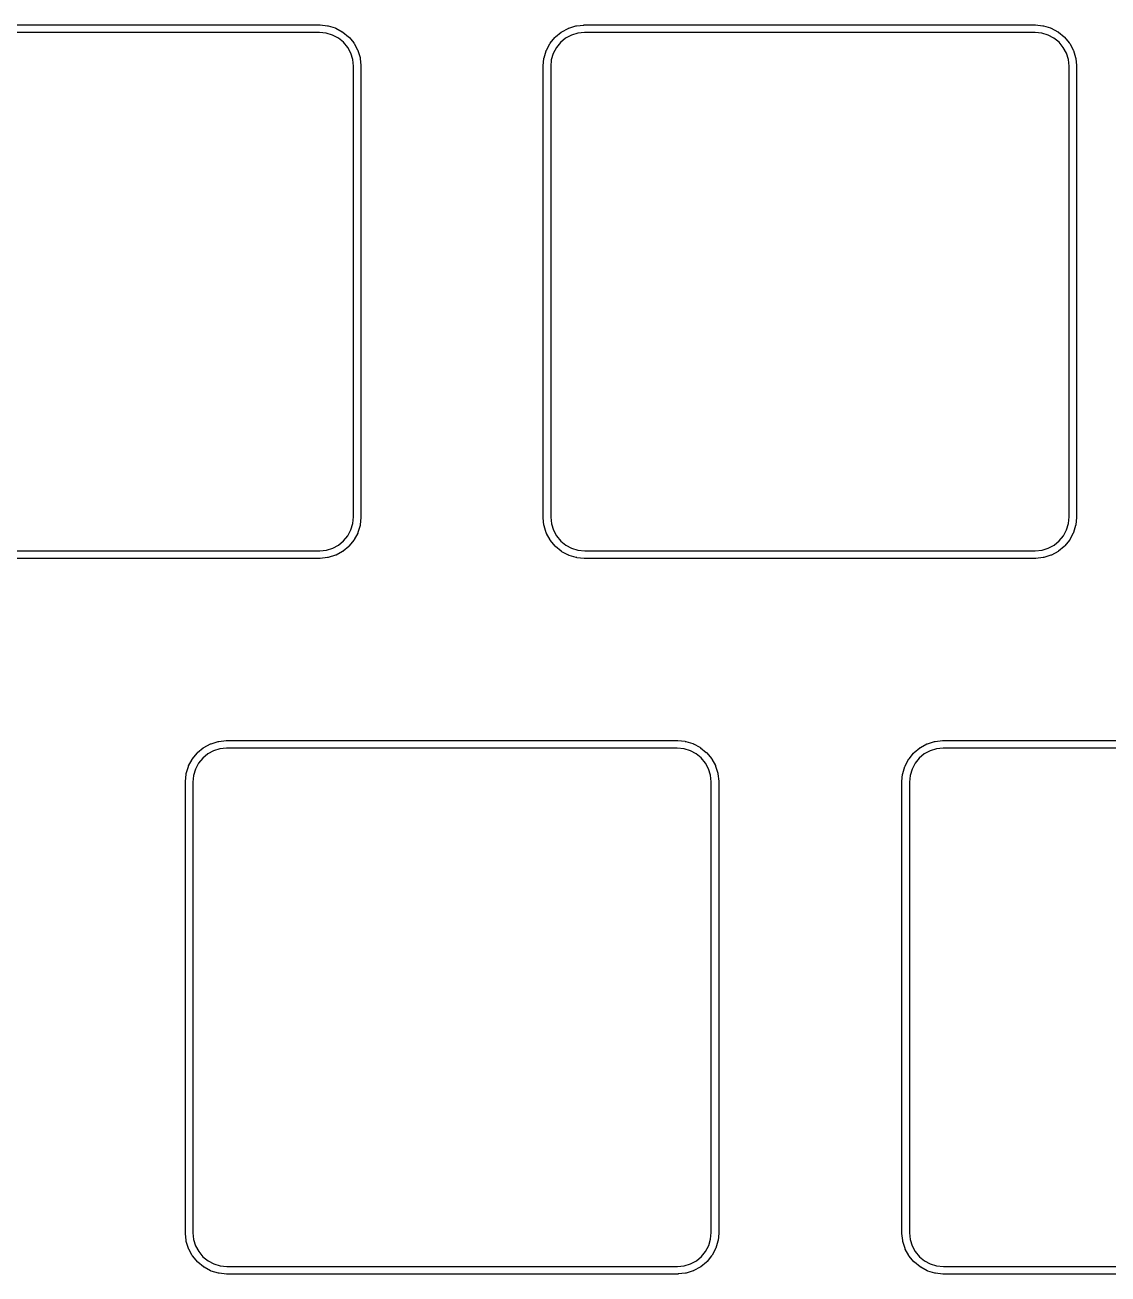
# Model space of a CAD drawing. Extents: x -16 to 302, y -161 to -39.
# Drawn here: x 203.72 to 232.56, y -99.18 to -65.93 of the extents above; entities that cross this region are included whole.
import ezdxf

# ---------------------------------------------------------------- set-up
doc = ezdxf.new("R2010")
doc.units = 0
doc.layers.add('BLACK', color=7, linetype='CONTINUOUS')

msp = doc.modelspace()

# ---------------------------------------------------------------- linework, layer by layer
at = {"layer": 'BLACK', "linetype": 'CONTINUOUS'}
for p, q in [((199.563, -65.9273), (211.573, -65.9273)), ((211.563, -66.1273), (199.568, -66.1273)), ((211.743, -66.1449), (211.563, -66.1273)), ((211.573, -65.9273), (211.578, -65.9278)), ((211.578, -65.9278), (211.578, -65.9278)), ((211.578, -65.9278), (211.772, -65.9468)), ((211.911, -66.1957), (211.743, -66.1449)), ((211.772, -65.9468), (211.772, -65.9468)), ((211.772, -65.9468), (211.773, -65.947)), ((211.773, -65.947), (211.782, -65.9488)), ((211.782, -65.9488), (211.791, -65.9506)), ((211.791, -65.9506), (211.978, -66.007)), ((211.978, -66.007), (211.978, -66.007)), ((211.978, -66.007), (211.979, -66.0074)), ((211.979, -66.0074), (211.987, -66.011)), ((211.987, -66.011), (211.996, -66.0145)), ((211.996, -66.0145), (212.168, -66.1061)), ((212.168, -66.1061), (212.168, -66.1061)), ((212.168, -66.1061), (212.168, -66.1061)), ((212.168, -66.1061), (212.169, -66.1067)), ((212.169, -66.1067), (212.177, -66.1119)), ((212.177, -66.1119), (212.184, -66.1169)), ((212.184, -66.1169), (212.336, -66.2402)), ((217.844, -66.2456), (217.995, -66.1212)), ((217.995, -66.1212), (217.996, -66.1203)), ((217.996, -66.1203), (218.004, -66.1154)), ((218.004, -66.1154), (218.011, -66.1103)), ((218.011, -66.1103), (218.183, -66.0175)), ((218.183, -66.0175), (218.184, -66.0168)), ((218.184, -66.0168), (218.192, -66.0134)), ((218.192, -66.0134), (218.201, -66.0099)), ((218.201, -66.0099), (218.387, -65.9522)), ((218.437, -66.1462), (218.269, -66.1981)), ((218.387, -65.9522), (218.388, -65.9518)), ((218.388, -65.9518), (218.397, -65.9501)), ((218.397, -65.9501), (218.406, -65.9483)), ((218.406, -65.9483), (218.6, -65.9279)), ((218.616, -66.1273), (218.437, -66.1462)), ((218.6, -65.9279), (218.602, -65.9277)), ((218.602, -65.9277), (218.606, -65.9278)), ((218.606, -65.9278), (218.61, -65.9273)), ((218.61, -65.9273), (218.613, -65.9273)), ((218.613, -65.9273), (218.613, -65.9273)), ((218.613, -65.9273), (230.623, -65.9273)), ((218.618, -66.1273), (218.616, -66.1273)), ((230.613, -66.1273), (218.618, -66.1273)), ((230.793, -66.1449), (230.613, -66.1273)), ((230.623, -65.9273), (230.628, -65.9278)), ((230.628, -65.9278), (230.628, -65.9278)), ((230.628, -65.9278), (230.822, -65.9468)), ((230.961, -66.1957), (230.793, -66.1449)), ((230.822, -65.9468), (230.822, -65.9468)), ((230.822, -65.9468), (230.823, -65.947)), ((230.823, -65.947), (230.832, -65.9488)), ((230.832, -65.9488), (230.841, -65.9506)), ((230.841, -65.9506), (231.028, -66.007)), ((231.028, -66.007), (231.028, -66.007)), ((231.028, -66.007), (231.029, -66.0074)), ((231.029, -66.0074), (231.037, -66.011)), ((231.037, -66.011), (231.046, -66.0145)), ((231.046, -66.0145), (231.218, -66.1061)), ((231.218, -66.1061), (231.218, -66.1061)), ((231.218, -66.1061), (231.218, -66.1061)), ((231.218, -66.1061), (231.219, -66.1067)), ((231.219, -66.1067), (231.227, -66.1119)), ((231.227, -66.1119), (231.234, -66.1169)), ((231.234, -66.1169), (231.386, -66.2402)), ((212.066, -66.2781), (211.911, -66.1957)), ((212.202, -66.389), (212.066, -66.2781)), ((212.314, -66.5243), (212.202, -66.389)), ((212.336, -66.2402), (212.336, -66.2402)), ((212.336, -66.2402), (212.336, -66.2402)), ((212.336, -66.2402), (212.337, -66.2411)), ((212.337, -66.2411), (212.343, -66.2476)), ((212.343, -66.2476), (212.349, -66.254)), ((212.349, -66.254), (212.474, -66.4044)), ((212.474, -66.4044), (212.475, -66.4054)), ((212.475, -66.4054), (212.48, -66.413)), ((212.48, -66.413), (212.485, -66.4205)), ((212.485, -66.4205), (212.578, -66.5922)), ((217.605, -66.5993), (217.697, -66.427)), ((217.697, -66.4257), (217.702, -66.4183)), ((217.697, -66.427), (217.697, -66.4257)), ((217.697, -66.427), (217.697, -66.427)), ((217.697, -66.427), (217.697, -66.427)), ((217.702, -66.4183), (217.707, -66.4107)), ((217.707, -66.4107), (217.831, -66.2595)), ((217.831, -66.2595), (217.832, -66.2584)), ((217.831, -66.2595), (217.831, -66.2595)), ((217.831, -66.2595), (217.831, -66.2595)), ((217.832, -66.2584), (217.838, -66.2521)), ((217.838, -66.2521), (217.844, -66.2456)), ((217.98, -66.3935), (217.869, -66.5295)), ((218.115, -66.2816), (217.98, -66.3935)), ((218.269, -66.1981), (218.115, -66.2816)), ((231.116, -66.2781), (230.961, -66.1957)), ((231.252, -66.389), (231.116, -66.2781)), ((231.364, -66.5243), (231.252, -66.389)), ((231.386, -66.2402), (231.386, -66.2402)), ((231.386, -66.2402), (231.386, -66.2402)), ((231.386, -66.2402), (231.387, -66.2411)), ((231.387, -66.2411), (231.393, -66.2476)), ((231.393, -66.2476), (231.399, -66.254)), ((231.399, -66.254), (231.524, -66.4044)), ((231.524, -66.4044), (231.525, -66.4054)), ((231.525, -66.4054), (231.53, -66.413)), ((231.53, -66.413), (231.535, -66.4205)), ((231.535, -66.4205), (231.628, -66.5922)), ((212.397, -66.6787), (212.314, -66.5243)), ((212.449, -66.8464), (212.397, -66.6787)), ((212.578, -66.5922), (212.578, -66.5935)), ((212.578, -66.5935), (212.582, -66.6018)), ((212.582, -66.6018), (212.585, -66.6102)), ((212.585, -66.6102), (212.643, -66.7967)), ((212.643, -66.7967), (212.643, -66.798)), ((212.643, -66.798), (212.645, -66.8069)), ((212.645, -66.8069), (212.647, -66.8158)), ((212.647, -66.8158), (212.667, -67.0099)), ((217.518, -67.0175), (217.537, -66.8233)), ((217.537, -66.8219), (217.539, -66.8131)), ((217.537, -66.8233), (217.537, -66.8219)), ((217.539, -66.8131), (217.541, -66.8042)), ((217.541, -66.8042), (217.598, -66.6173)), ((217.598, -66.616), (217.601, -66.6077)), ((217.598, -66.6173), (217.598, -66.616)), ((217.601, -66.6077), (217.605, -66.5993)), ((217.786, -66.6845), (217.735, -66.8526)), ((217.869, -66.5295), (217.786, -66.6845)), ((231.447, -66.6787), (231.364, -66.5243)), ((231.499, -66.8464), (231.447, -66.6787)), ((231.628, -66.5922), (231.628, -66.5935)), ((231.628, -66.5935), (231.632, -66.6018)), ((231.632, -66.6018), (231.635, -66.6102)), ((231.635, -66.6102), (231.693, -66.7967)), ((231.693, -66.7967), (231.693, -66.798)), ((231.693, -66.798), (231.695, -66.8069)), ((231.695, -66.8069), (231.697, -66.8158)), ((231.697, -66.8158), (231.717, -67.0099)), ((212.468, -67.0257), (212.449, -66.8464)), ((212.468, -67.0274), (212.468, -67.0257)), ((212.468, -79.0224), (212.468, -67.0274)), ((212.667, -67.0099), (212.667, -67.0113)), ((212.667, -67.0113), (212.667, -67.0156)), ((212.667, -67.0156), (212.668, -67.02)), ((212.668, -67.02), (212.668, -67.0222)), ((212.668, -67.0222), (212.668, -67.0224)), ((212.668, -67.0224), (212.668, -79.0322)), ((217.518, -67.0176), (217.518, -67.0175)), ((217.518, -67.0224), (217.518, -67.0176)), ((217.518, -79.0322), (217.518, -67.0224)), ((217.735, -66.8526), (217.718, -67.0322)), ((217.718, -67.0322), (217.718, -79.0272)), ((231.518, -67.0257), (231.499, -66.8464)), ((231.518, -67.0274), (231.518, -67.0257)), ((231.518, -79.0224), (231.518, -67.0274)), ((231.717, -67.0099), (231.717, -67.0113)), ((231.717, -67.0113), (231.717, -67.0156)), ((231.717, -67.0156), (231.718, -67.02)), ((231.718, -67.02), (231.718, -67.0222)), ((231.718, -67.0222), (231.718, -67.0224)), ((231.718, -67.0224), (231.718, -79.0322)), ((212.45, -79.202), (212.468, -79.0224)), ((212.667, -79.0371), (212.648, -79.2313)), ((212.668, -79.0322), (212.667, -79.037)), ((212.667, -79.037), (212.667, -79.0371)), ((217.518, -79.0324), (217.518, -79.0322)), ((217.518, -79.0346), (217.518, -79.0324)), ((217.518, -79.039), (217.518, -79.0346)), ((217.518, -79.0433), (217.518, -79.039)), ((217.518, -79.0447), (217.518, -79.0433)), ((217.539, -79.2388), (217.518, -79.0447)), ((217.718, -79.0272), (217.718, -79.0289)), ((217.718, -79.0289), (217.737, -79.2082)), ((231.5, -79.202), (231.518, -79.0224)), ((231.717, -79.0371), (231.698, -79.2313)), ((231.718, -79.0322), (231.717, -79.037)), ((231.717, -79.037), (231.717, -79.0371)), ((212.317, -79.5251), (212.399, -79.3701)), ((212.399, -79.3701), (212.45, -79.202)), ((212.581, -79.4553), (212.489, -79.6276)), ((212.584, -79.4469), (212.581, -79.4553)), ((212.588, -79.4386), (212.584, -79.4469)), ((212.644, -79.2504), (212.588, -79.4373)), ((212.588, -79.4373), (212.588, -79.4386)), ((212.646, -79.2415), (212.644, -79.2504)), ((212.648, -79.2327), (212.646, -79.2415)), ((212.648, -79.2313), (212.648, -79.2327)), ((217.541, -79.2477), (217.539, -79.2388)), ((217.542, -79.2566), (217.541, -79.2477)), ((217.543, -79.2579), (217.542, -79.2566)), ((217.6, -79.4444), (217.543, -79.2579)), ((217.604, -79.4528), (217.6, -79.4444)), ((217.607, -79.4611), (217.604, -79.4528)), ((217.608, -79.4624), (217.607, -79.4611)), ((217.701, -79.6341), (217.608, -79.4624)), ((217.608, -79.4624), (217.608, -79.4624)), ((217.608, -79.4624), (217.608, -79.4624)), ((217.737, -79.2082), (217.789, -79.3759)), ((217.789, -79.3759), (217.872, -79.5303)), ((231.367, -79.5251), (231.449, -79.3701)), ((231.449, -79.3701), (231.5, -79.202)), ((231.631, -79.4553), (231.539, -79.6276)), ((231.634, -79.4469), (231.631, -79.4553)), ((231.638, -79.4386), (231.634, -79.4469)), ((231.694, -79.2504), (231.638, -79.4373)), ((231.638, -79.4373), (231.638, -79.4386)), ((231.696, -79.2415), (231.694, -79.2504)), ((231.698, -79.2327), (231.696, -79.2415)), ((231.698, -79.2313), (231.698, -79.2327)), ((211.916, -79.8565), (212.071, -79.773)), ((212.071, -79.773), (212.206, -79.6611)), ((212.206, -79.6611), (212.317, -79.5251)), ((212.354, -79.7962), (212.348, -79.8025)), ((212.355, -79.7951), (212.354, -79.7962)), ((212.478, -79.6439), (212.355, -79.7951)), ((212.355, -79.7951), (212.355, -79.7951)), ((212.355, -79.7951), (212.355, -79.7951)), ((212.483, -79.6364), (212.478, -79.6439)), ((212.488, -79.6289), (212.483, -79.6364)), ((212.489, -79.6276), (212.488, -79.6289)), ((212.489, -79.6276), (212.489, -79.6276)), ((212.489, -79.6276), (212.489, -79.6276)), ((217.706, -79.6416), (217.701, -79.6341)), ((217.711, -79.6492), (217.706, -79.6416)), ((217.712, -79.6502), (217.711, -79.6492)), ((217.836, -79.8006), (217.712, -79.6502)), ((217.872, -79.5303), (217.984, -79.6656)), ((217.984, -79.6656), (218.12, -79.7765)), ((218.12, -79.7765), (218.275, -79.8589)), ((230.966, -79.8565), (231.121, -79.773)), ((231.121, -79.773), (231.256, -79.6611)), ((231.256, -79.6611), (231.367, -79.5251)), ((231.404, -79.7962), (231.398, -79.8025)), ((231.405, -79.7951), (231.404, -79.7962)), ((231.528, -79.6439), (231.405, -79.7951)), ((231.405, -79.7951), (231.405, -79.7951)), ((231.405, -79.7951), (231.405, -79.7951)), ((231.533, -79.6364), (231.528, -79.6439)), ((231.538, -79.6289), (231.533, -79.6364)), ((231.539, -79.6276), (231.538, -79.6289)), ((231.539, -79.6276), (231.539, -79.6276)), ((231.539, -79.6276), (231.539, -79.6276)), ((211.573, -80.1273), (199.563, -80.1273)), ((199.573, -79.9273), (211.568, -79.9273)), ((211.568, -79.9273), (211.569, -79.9273)), ((211.569, -79.9273), (211.749, -79.9084)), ((211.575, -80.1273), (211.573, -80.1273)), ((211.573, -80.1273), (211.573, -80.1273)), ((211.579, -80.1268), (211.575, -80.1273)), ((211.584, -80.1269), (211.579, -80.1268)), ((211.585, -80.1267), (211.584, -80.1269)), ((211.779, -80.1063), (211.585, -80.1267)), ((211.749, -79.9084), (211.916, -79.8565)), ((211.788, -80.1045), (211.779, -80.1063)), ((211.797, -80.1028), (211.788, -80.1045)), ((211.798, -80.1024), (211.797, -80.1028)), ((211.985, -80.0447), (211.798, -80.1024)), ((211.993, -80.0412), (211.985, -80.0447)), ((212.002, -80.0378), (211.993, -80.0412)), ((212.003, -80.0371), (212.002, -80.0378)), ((212.175, -79.9443), (212.003, -80.0371)), ((212.003, -80.0371), (212.003, -80.0371)), ((212.003, -80.0371), (212.003, -80.0371)), ((212.182, -79.9392), (212.175, -79.9443)), ((212.19, -79.9343), (212.182, -79.9392)), ((212.191, -79.9334), (212.19, -79.9343)), ((212.341, -79.809), (212.191, -79.9334)), ((212.348, -79.8025), (212.341, -79.809)), ((217.843, -79.807), (217.836, -79.8006)), ((217.849, -79.8135), (217.843, -79.807)), ((217.85, -79.8144), (217.849, -79.8135)), ((218.001, -79.9377), (217.85, -79.8144)), ((217.85, -79.8144), (217.85, -79.8144)), ((217.85, -79.8144), (217.85, -79.8144)), ((218.009, -79.9427), (218.001, -79.9377)), ((218.016, -79.9479), (218.009, -79.9427)), ((218.017, -79.9485), (218.016, -79.9479)), ((218.19, -80.0401), (218.017, -79.9485)), ((218.017, -79.9485), (218.017, -79.9485)), ((218.017, -79.9485), (218.017, -79.9485)), ((218.198, -80.0436), (218.19, -80.0401)), ((218.206, -80.0472), (218.198, -80.0436)), ((218.208, -80.0476), (218.206, -80.0472)), ((218.395, -80.104), (218.208, -80.0476)), ((218.275, -79.8589), (218.443, -79.9097)), ((218.404, -80.1058), (218.395, -80.104)), ((218.412, -80.1076), (218.404, -80.1058)), ((218.414, -80.1078), (218.412, -80.1076)), ((218.608, -80.1268), (218.414, -80.1078)), ((218.414, -80.1078), (218.414, -80.1078)), ((218.443, -79.9097), (218.623, -79.9273)), ((218.613, -80.1273), (218.608, -80.1268)), ((218.608, -80.1268), (218.608, -80.1268)), ((230.623, -80.1273), (218.613, -80.1273)), ((218.623, -79.9273), (230.618, -79.9273)), ((230.618, -79.9273), (230.619, -79.9273)), ((230.619, -79.9273), (230.799, -79.9084)), ((230.625, -80.1273), (230.623, -80.1273)), ((230.623, -80.1273), (230.623, -80.1273)), ((230.629, -80.1268), (230.625, -80.1273)), ((230.634, -80.1269), (230.629, -80.1268)), ((230.635, -80.1267), (230.634, -80.1269)), ((230.829, -80.1063), (230.635, -80.1267)), ((230.799, -79.9084), (230.966, -79.8565)), ((230.838, -80.1045), (230.829, -80.1063)), ((230.847, -80.1028), (230.838, -80.1045)), ((230.848, -80.1024), (230.847, -80.1028)), ((231.035, -80.0447), (230.848, -80.1024)), ((231.043, -80.0412), (231.035, -80.0447)), ((231.052, -80.0378), (231.043, -80.0412)), ((231.053, -80.0371), (231.052, -80.0378)), ((231.225, -79.9443), (231.053, -80.0371)), ((231.053, -80.0371), (231.053, -80.0371)), ((231.053, -80.0371), (231.053, -80.0371)), ((231.232, -79.9392), (231.225, -79.9443)), ((231.24, -79.9343), (231.232, -79.9392)), ((231.241, -79.9334), (231.24, -79.9343)), ((231.391, -79.809), (231.241, -79.9334)), ((231.398, -79.8025), (231.391, -79.809)), ((208.486, -85.1603), (208.658, -85.0675)), ((208.658, -85.0675), (208.659, -85.0668)), ((208.659, -85.0668), (208.667, -85.0634)), ((208.667, -85.0634), (208.676, -85.0599)), ((208.676, -85.0599), (208.862, -85.0022)), ((208.862, -85.0022), (208.863, -85.0018)), ((208.863, -85.0018), (208.872, -85.0001)), ((208.872, -85.0001), (208.881, -84.9983)), ((208.881, -84.9983), (209.075, -84.9779)), ((209.075, -84.9779), (209.077, -84.9777)), ((209.077, -84.9777), (209.081, -84.9778)), ((209.081, -84.9778), (209.085, -84.9773)), ((209.085, -84.9773), (209.088, -84.9773)), ((209.088, -84.9773), (209.088, -84.9773)), ((209.088, -84.9773), (221.098, -84.9773)), ((221.098, -84.9773), (221.103, -84.9778)), ((221.103, -84.9778), (221.103, -84.9778)), ((221.103, -84.9778), (221.297, -84.9968)), ((221.297, -84.9968), (221.297, -84.9968)), ((221.297, -84.9968), (221.298, -84.997)), ((221.298, -84.997), (221.307, -84.9988)), ((221.307, -84.9988), (221.316, -85.0006)), ((221.316, -85.0006), (221.503, -85.057)), ((221.503, -85.057), (221.503, -85.057)), ((221.503, -85.057), (221.504, -85.0574)), ((221.504, -85.0574), (221.512, -85.061)), ((221.512, -85.061), (221.521, -85.0645)), ((221.521, -85.0645), (221.693, -85.1561)), ((227.561, -85.1603), (227.733, -85.0675)), ((227.733, -85.0675), (227.734, -85.0668)), ((227.734, -85.0668), (227.743, -85.0634)), ((227.743, -85.0634), (227.751, -85.0599)), ((227.751, -85.0599), (227.938, -85.0022)), ((227.938, -85.0022), (227.939, -85.0018)), ((227.939, -85.0018), (227.948, -85.0001)), ((227.948, -85.0001), (227.957, -84.9983)), ((227.957, -84.9983), (228.151, -84.9779)), ((228.151, -84.9779), (228.152, -84.9777)), ((228.152, -84.9777), (228.157, -84.9778)), ((228.157, -84.9778), (228.161, -84.9773)), ((228.161, -84.9773), (228.163, -84.9773)), ((228.163, -84.9773), (228.163, -84.9773)), ((228.163, -84.9773), (240.173, -84.9773)), ((208.182, -85.4607), (208.306, -85.3095)), ((208.306, -85.3095), (208.307, -85.3084)), ((208.306, -85.3095), (208.306, -85.3095)), ((208.306, -85.3095), (208.306, -85.3095)), ((208.307, -85.3084), (208.313, -85.3021)), ((208.313, -85.3021), (208.319, -85.2956)), ((208.319, -85.2956), (208.47, -85.1712)), ((208.455, -85.4435), (208.344, -85.5795)), ((208.59, -85.3316), (208.455, -85.4435)), ((208.47, -85.1712), (208.471, -85.1703)), ((208.471, -85.1703), (208.479, -85.1654)), ((208.479, -85.1654), (208.486, -85.1603)), ((208.744, -85.2481), (208.59, -85.3316)), ((208.912, -85.1962), (208.744, -85.2481)), ((209.091, -85.1773), (208.912, -85.1962)), ((209.093, -85.1773), (209.091, -85.1773)), ((221.088, -85.1773), (209.093, -85.1773)), ((221.268, -85.1949), (221.088, -85.1773)), ((221.436, -85.2457), (221.268, -85.1949)), ((221.591, -85.3281), (221.436, -85.2457)), ((221.727, -85.439), (221.591, -85.3281)), ((221.693, -85.1561), (221.693, -85.1561)), ((221.693, -85.1561), (221.693, -85.1561)), ((221.693, -85.1561), (221.694, -85.1567)), ((221.694, -85.1567), (221.702, -85.1619)), ((221.702, -85.1619), (221.709, -85.1669)), ((221.709, -85.1669), (221.861, -85.2902)), ((221.839, -85.5743), (221.727, -85.439)), ((221.861, -85.2902), (221.861, -85.2902)), ((221.861, -85.2902), (221.861, -85.2902)), ((221.861, -85.2902), (221.862, -85.2911)), ((221.862, -85.2911), (221.868, -85.2976)), ((221.868, -85.2976), (221.874, -85.304)), ((221.874, -85.304), (221.999, -85.4544)), ((227.258, -85.4607), (227.381, -85.3095)), ((227.381, -85.3095), (227.382, -85.3084)), ((227.381, -85.3095), (227.381, -85.3095)), ((227.381, -85.3095), (227.381, -85.3095)), ((227.382, -85.3084), (227.388, -85.3021)), ((227.388, -85.3021), (227.395, -85.2956)), ((227.395, -85.2956), (227.545, -85.1712)), ((227.53, -85.4435), (227.419, -85.5795)), ((227.665, -85.3316), (227.53, -85.4435)), ((227.545, -85.1712), (227.546, -85.1703)), ((227.546, -85.1703), (227.554, -85.1654)), ((227.554, -85.1654), (227.561, -85.1603)), ((227.82, -85.2481), (227.665, -85.3316)), ((227.987, -85.1962), (227.82, -85.2481)), ((228.167, -85.1773), (227.987, -85.1962)), ((228.168, -85.1773), (228.167, -85.1773)), ((240.163, -85.1773), (228.168, -85.1773)), ((208.016, -85.8542), (208.073, -85.6673)), ((208.073, -85.666), (208.076, -85.6577)), ((208.073, -85.6673), (208.073, -85.666)), ((208.076, -85.6577), (208.08, -85.6493)), ((208.08, -85.6493), (208.172, -85.477)), ((208.172, -85.4757), (208.177, -85.4683)), ((208.172, -85.477), (208.172, -85.4757)), ((208.172, -85.477), (208.172, -85.477)), ((208.172, -85.477), (208.172, -85.477)), ((208.177, -85.4683), (208.182, -85.4607)), ((208.261, -85.7345), (208.21, -85.9026)), ((208.344, -85.5795), (208.261, -85.7345)), ((221.922, -85.7287), (221.839, -85.5743)), ((221.974, -85.8964), (221.922, -85.7287)), ((221.999, -85.4544), (222, -85.4554)), ((222, -85.4554), (222.005, -85.463)), ((222.005, -85.463), (222.01, -85.4705)), ((222.01, -85.4705), (222.103, -85.6422)), ((222.103, -85.6422), (222.103, -85.6435)), ((222.103, -85.6435), (222.107, -85.6518)), ((222.107, -85.6518), (222.11, -85.6602)), ((222.11, -85.6602), (222.168, -85.8467)), ((227.092, -85.8542), (227.148, -85.6673)), ((227.148, -85.666), (227.152, -85.6577)), ((227.148, -85.6673), (227.148, -85.666)), ((227.152, -85.6577), (227.155, -85.6493)), ((227.155, -85.6493), (227.247, -85.477)), ((227.247, -85.477), (227.248, -85.4757)), ((227.247, -85.477), (227.247, -85.477)), ((227.247, -85.477), (227.247, -85.477)), ((227.248, -85.4757), (227.253, -85.4683)), ((227.253, -85.4683), (227.258, -85.4607)), ((227.337, -85.7345), (227.286, -85.9026)), ((227.419, -85.5795), (227.337, -85.7345)), ((207.993, -86.0675), (208.012, -85.8733)), ((207.993, -86.0676), (207.993, -86.0675)), ((207.993, -86.0724), (207.993, -86.0676)), ((207.993, -98.0822), (207.993, -86.0724)), ((208.012, -85.8719), (208.014, -85.8631)), ((208.012, -85.8733), (208.012, -85.8719)), ((208.014, -85.8631), (208.016, -85.8542)), ((208.21, -85.9026), (208.193, -86.0822)), ((208.193, -86.0822), (208.193, -98.0772)), ((221.993, -86.0757), (221.974, -85.8964)), ((221.993, -86.0774), (221.993, -86.0757)), ((221.993, -98.0724), (221.993, -86.0774)), ((222.168, -85.8467), (222.168, -85.848)), ((222.168, -85.848), (222.17, -85.8569)), ((222.17, -85.8569), (222.172, -85.8658)), ((222.172, -85.8658), (222.192, -86.0599)), ((222.192, -86.0599), (222.192, -86.0613)), ((222.192, -86.0613), (222.192, -86.0656)), ((222.192, -86.0656), (222.193, -86.07)), ((222.193, -86.07), (222.193, -86.0722)), ((222.193, -86.0722), (222.193, -86.0724)), ((222.193, -86.0724), (222.193, -98.0822)), ((227.068, -86.0724), (227.069, -86.0676)), ((227.068, -98.0822), (227.068, -86.0724)), ((227.069, -86.0675), (227.088, -85.8733)), ((227.069, -86.0676), (227.069, -86.0675)), ((227.088, -85.8719), (227.09, -85.8631)), ((227.088, -85.8733), (227.088, -85.8719)), ((227.09, -85.8631), (227.092, -85.8542)), ((227.286, -85.9026), (227.268, -86.0822)), ((227.268, -86.0822), (227.268, -98.0772)), ((207.993, -98.0824), (207.993, -98.0822)), ((207.993, -98.0846), (207.993, -98.0824)), ((207.993, -98.089), (207.993, -98.0846)), ((208.193, -98.0772), (208.193, -98.0789)), ((208.193, -98.0789), (208.212, -98.2582)), ((221.975, -98.252), (221.993, -98.0724)), ((222.192, -98.0871), (222.173, -98.2813)), ((222.193, -98.0822), (222.192, -98.087)), ((222.192, -98.087), (222.192, -98.0871)), ((227.068, -98.0824), (227.068, -98.0822)), ((227.068, -98.0846), (227.068, -98.0824)), ((227.069, -98.089), (227.068, -98.0846)), ((227.268, -98.0772), (227.268, -98.0789)), ((227.268, -98.0789), (227.287, -98.2582)), ((207.993, -98.0933), (207.993, -98.089)), ((207.993, -98.0947), (207.993, -98.0933)), ((208.014, -98.2888), (207.993, -98.0947)), ((208.016, -98.2977), (208.014, -98.2888)), ((208.017, -98.3066), (208.016, -98.2977)), ((208.018, -98.3079), (208.017, -98.3066)), ((208.075, -98.4944), (208.018, -98.3079)), ((208.212, -98.2582), (208.264, -98.4259)), ((221.924, -98.4201), (221.975, -98.252)), ((222.169, -98.3004), (222.113, -98.4873)), ((222.171, -98.2915), (222.169, -98.3004)), ((222.173, -98.2827), (222.171, -98.2915)), ((222.173, -98.2813), (222.173, -98.2827)), ((227.069, -98.0933), (227.069, -98.089)), ((227.069, -98.0947), (227.069, -98.0933)), ((227.089, -98.2888), (227.069, -98.0947)), ((227.091, -98.2977), (227.089, -98.2888)), ((227.093, -98.3066), (227.091, -98.2977)), ((227.093, -98.3079), (227.093, -98.3066)), ((227.151, -98.4944), (227.093, -98.3079)), ((227.287, -98.2582), (227.339, -98.4259)), ((208.079, -98.5028), (208.075, -98.4944)), ((208.082, -98.5111), (208.079, -98.5028)), ((208.083, -98.5124), (208.082, -98.5111)), ((208.176, -98.6841), (208.083, -98.5124)), ((208.083, -98.5124), (208.083, -98.5124)), ((208.083, -98.5124), (208.083, -98.5124)), ((208.181, -98.6916), (208.176, -98.6841)), ((208.186, -98.6992), (208.181, -98.6916)), ((208.187, -98.7002), (208.186, -98.6992)), ((208.311, -98.8506), (208.187, -98.7002)), ((208.264, -98.4259), (208.347, -98.5803)), ((208.347, -98.5803), (208.459, -98.7156)), ((208.459, -98.7156), (208.595, -98.8265)), ((221.596, -98.823), (221.731, -98.7111)), ((221.731, -98.7111), (221.842, -98.5751)), ((221.842, -98.5751), (221.924, -98.4201)), ((222.003, -98.6939), (221.88, -98.8451)), ((222.008, -98.6864), (222.003, -98.6939)), ((222.013, -98.6789), (222.008, -98.6864)), ((222.014, -98.6776), (222.013, -98.6789)), ((222.106, -98.5053), (222.014, -98.6776)), ((222.014, -98.6776), (222.014, -98.6776)), ((222.014, -98.6776), (222.014, -98.6776)), ((222.109, -98.4969), (222.106, -98.5053)), ((222.113, -98.4886), (222.109, -98.4969)), ((222.113, -98.4873), (222.113, -98.4886)), ((227.154, -98.5028), (227.151, -98.4944)), ((227.158, -98.5111), (227.154, -98.5028)), ((227.158, -98.5124), (227.158, -98.5111)), ((227.251, -98.6841), (227.158, -98.5124)), ((227.158, -98.5124), (227.158, -98.5124)), ((227.158, -98.5124), (227.158, -98.5124)), ((227.256, -98.6916), (227.251, -98.6841)), ((227.261, -98.6992), (227.256, -98.6916)), ((227.262, -98.7002), (227.261, -98.6992)), ((227.387, -98.8506), (227.262, -98.7002)), ((227.339, -98.4259), (227.422, -98.5803)), ((227.422, -98.5803), (227.534, -98.7156)), ((227.534, -98.7156), (227.67, -98.8265)), ((208.318, -98.857), (208.311, -98.8506)), ((208.324, -98.8635), (208.318, -98.857)), ((208.325, -98.8644), (208.324, -98.8635)), ((208.476, -98.9877), (208.325, -98.8644)), ((208.325, -98.8644), (208.325, -98.8644)), ((208.325, -98.8644), (208.325, -98.8644)), ((208.484, -98.9927), (208.476, -98.9877)), ((208.491, -98.9979), (208.484, -98.9927)), ((208.492, -98.9985), (208.491, -98.9979)), ((208.665, -99.0901), (208.492, -98.9985)), ((208.492, -98.9985), (208.492, -98.9985)), ((208.492, -98.9985), (208.492, -98.9985)), ((208.595, -98.8265), (208.75, -98.9089)), ((208.75, -98.9089), (208.918, -98.9597)), ((208.918, -98.9597), (209.098, -98.9773)), ((209.098, -98.9773), (221.093, -98.9773)), ((221.093, -98.9773), (221.094, -98.9773)), ((221.094, -98.9773), (221.274, -98.9584)), ((221.274, -98.9584), (221.441, -98.9065)), ((221.441, -98.9065), (221.596, -98.823)), ((221.7, -98.9943), (221.528, -99.0871)), ((221.707, -98.9892), (221.7, -98.9943)), ((221.715, -98.9843), (221.707, -98.9892)), ((221.716, -98.9834), (221.715, -98.9843)), ((221.866, -98.859), (221.716, -98.9834)), ((221.873, -98.8525), (221.866, -98.859)), ((221.879, -98.8462), (221.873, -98.8525)), ((221.88, -98.8451), (221.879, -98.8462)), ((221.88, -98.8451), (221.88, -98.8451)), ((221.88, -98.8451), (221.88, -98.8451)), ((227.393, -98.857), (227.387, -98.8506)), ((227.399, -98.8635), (227.393, -98.857)), ((227.4, -98.8644), (227.399, -98.8635)), ((227.552, -98.9877), (227.4, -98.8644)), ((227.4, -98.8644), (227.4, -98.8644)), ((227.4, -98.8644), (227.4, -98.8644)), ((227.559, -98.9927), (227.552, -98.9877)), ((227.567, -98.9979), (227.559, -98.9927)), ((227.568, -98.9985), (227.567, -98.9979)), ((227.74, -99.0901), (227.568, -98.9985)), ((227.568, -98.9985), (227.568, -98.9985)), ((227.568, -98.9985), (227.568, -98.9985)), ((227.67, -98.8265), (227.825, -98.9089)), ((227.825, -98.9089), (227.993, -98.9597)), ((227.993, -98.9597), (228.173, -98.9773)), ((228.173, -98.9773), (240.168, -98.9773)), ((208.673, -99.0936), (208.665, -99.0901)), ((208.681, -99.0972), (208.673, -99.0936)), ((208.683, -99.0976), (208.681, -99.0972)), ((208.87, -99.154), (208.683, -99.0976)), ((208.879, -99.1557), (208.87, -99.154)), ((208.887, -99.1576), (208.879, -99.1557)), ((208.889, -99.1578), (208.887, -99.1576)), ((209.083, -99.1768), (208.889, -99.1578)), ((208.889, -99.1578), (208.889, -99.1578)), ((209.088, -99.1773), (209.083, -99.1768)), ((209.083, -99.1768), (209.083, -99.1768)), ((221.098, -99.1773), (209.088, -99.1773)), ((221.1, -99.1773), (221.098, -99.1773)), ((221.098, -99.1773), (221.098, -99.1773)), ((221.104, -99.1768), (221.1, -99.1773)), ((221.109, -99.1769), (221.104, -99.1768)), ((221.11, -99.1767), (221.109, -99.1769)), ((221.304, -99.1563), (221.11, -99.1767)), ((221.313, -99.1545), (221.304, -99.1563)), ((221.322, -99.1528), (221.313, -99.1545)), ((221.323, -99.1524), (221.322, -99.1528)), ((221.51, -99.0947), (221.323, -99.1524)), ((221.518, -99.0912), (221.51, -99.0947)), ((221.527, -99.0878), (221.518, -99.0912)), ((221.528, -99.0871), (221.527, -99.0878)), ((221.528, -99.0871), (221.528, -99.0871)), ((221.528, -99.0871), (221.528, -99.0871)), ((227.749, -99.0936), (227.74, -99.0901)), ((227.757, -99.0972), (227.749, -99.0936)), ((227.758, -99.0976), (227.757, -99.0972)), ((227.945, -99.154), (227.758, -99.0976)), ((227.954, -99.1557), (227.945, -99.154)), ((227.963, -99.1576), (227.954, -99.1557)), ((227.964, -99.1578), (227.963, -99.1576)), ((228.158, -99.1768), (227.964, -99.1578)), ((227.964, -99.1578), (227.964, -99.1578)), ((228.163, -99.1773), (228.158, -99.1768)), ((228.158, -99.1768), (228.158, -99.1768)), ((240.173, -99.1773), (228.163, -99.1773))]:
    msp.add_line(p, q, dxfattribs=at)

doc.saveas('drawing.dxf')
